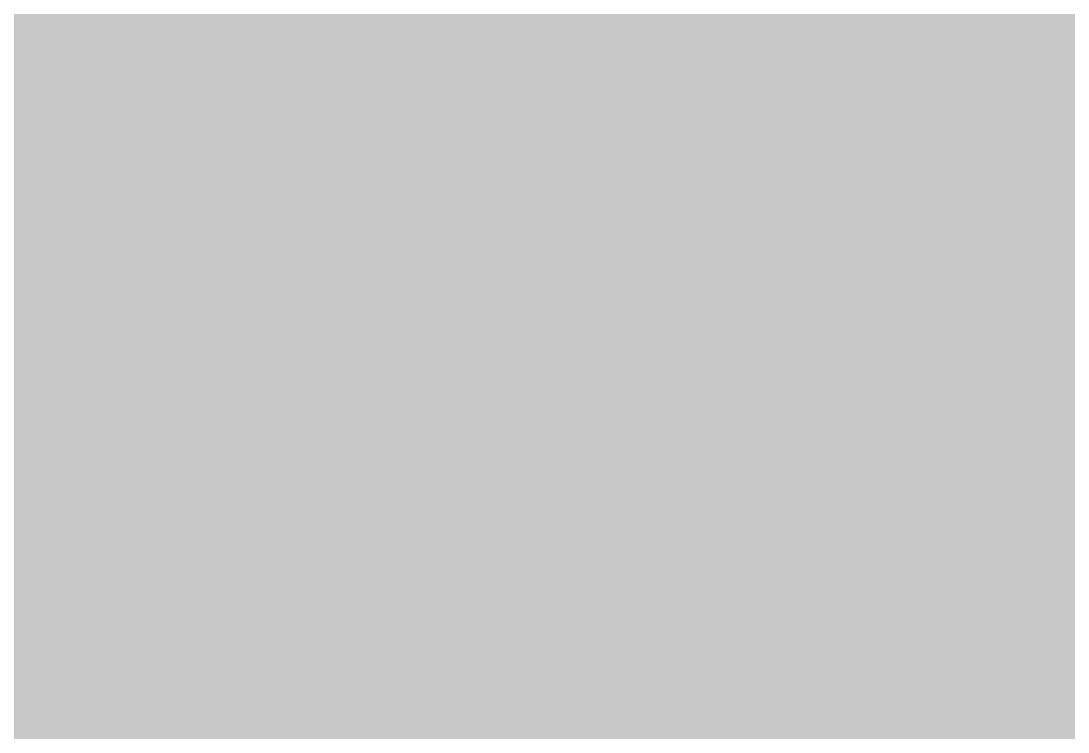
# Model space of a CAD drawing. Header units: inches. Extents: x -7 to 348, y -14 to 159.
# Drawn here: x 21.83819 to 21.88326, y 25.00703 to 25.03765 of the extents above; entities that cross this region are included whole.
import ezdxf

# ---------------------------------------------------------------- set-up
doc = ezdxf.new("R2010")
doc.units = ezdxf.units.IN
for name, color, linetype in [('Dimension', 6, 'Continuous'), ('Fabrication', 76, 'Continuous'), ('Mechanical 4', 56, 'Continuous'), ('Top Overlay', 2, 'Continuous')]:
    doc.layers.add(name, color=color, linetype=linetype)

msp = doc.modelspace()

# ---------------------------------------------------------------- linework, layer by layer
at = {"layer": 'Dimension', "const_width": 0.254}
for points in [[(58.31, 19.466999, 1), (13.309999, 19.466999, 1)], [(54.560335, 19.466926, 1), (17.060334, 19.466926, 1)]]:
    msp.add_lwpolyline(points, format="xyb", close=True, dxfattribs=at)
at = {"layer": 'Fabrication', "const_width": 0.0127}
for points in [[(21.846322, 25.026148, -0.366777), (38.924748, 34.222817)], [(21.846322, 25.026148, -0.366777), (38.924748, 34.222817)], [(21.846322, 25.026148, -0.366777), (38.924748, 34.222817)], [(21.846322, 25.026148, -0.366777), (38.924748, 34.222817)], [(53.193549, 31.332673, -1.1671), (15.675089, 13.587026)], [(53.193549, 31.332673, -1.1671), (15.675089, 13.587026)], [(53.193549, 31.332673, -1.1671), (15.675089, 13.587026)], [(53.193549, 31.332673, -1.1671), (15.675089, 13.587026)], [(54.511146, 31.138294, -1.205705), (14.177447, 15.549977)], [(54.511146, 31.138294, -1.205705), (14.177447, 15.549977)], [(46.067607, 30.494841, -1.250986), (21.846035, 14.073767)], [(46.067607, 30.494841, -1.250986), (21.846035, 14.073767)], [(46.067607, 30.494841, -1.250986), (21.846035, 14.073767)], [(46.067607, 30.494841, -1.250986), (21.846035, 14.073767)], [(21.846322, 25.026148, -0.308529), (21.148096, 24.549974)], [(21.846322, 25.026148, -0.308529), (21.148096, 24.549974)], [(21.846322, 25.026148, -0.308529), (21.148096, 24.549974)], [(21.846322, 25.026148, -0.308529), (21.148096, 24.549974)]]:
    msp.add_lwpolyline(points, format="xyb", dxfattribs=at)
for points in [[(21.846322, 25.026145), (21.846322, 25.026148)], [(21.846322, 25.026145), (21.846322, 25.026148)], [(21.846322, 25.026145), (21.846324, 25.026145)], [(21.846322, 25.026145), (21.846324, 25.026145)], [(21.846324, 25.026142), (21.846324, 25.026145)], [(21.846324, 25.026142), (21.846324, 25.026145)], [(21.846324, 25.026142), (21.846327, 25.026137)], [(21.846324, 25.026142), (21.846327, 25.026137)], [(21.846327, 25.026135), (21.846327, 25.026137)], [(21.846327, 25.026135), (21.846327, 25.026137)], [(21.846327, 25.026135), (21.846329, 25.02613)], [(21.846327, 25.026135), (21.846329, 25.02613)], [(21.846329, 25.02613), (21.846332, 25.026122)], [(21.846329, 25.02613), (21.846332, 25.026122)], [(21.846332, 25.026122), (21.846334, 25.026117)], [(21.846332, 25.026122), (21.846334, 25.026117)], [(21.846334, 25.026117), (21.846337, 25.026109)], [(21.846334, 25.026117), (21.846337, 25.026109)], [(21.846337, 25.026109), (21.846339, 25.026102)], [(21.846337, 25.026109), (21.846339, 25.026102)], [(21.846339, 25.026102), (21.846342, 25.026094)], [(21.846339, 25.026102), (21.846342, 25.026094)], [(21.846342, 25.026094), (21.846344, 25.026084)], [(21.846342, 25.026094), (21.846344, 25.026084)], [(21.846344, 25.026084), (21.846349, 25.026074)], [(21.846344, 25.026084), (21.846349, 25.026074)], [(21.846349, 25.026074), (21.846352, 25.026064)], [(21.846349, 25.026074), (21.846352, 25.026064)], [(21.846352, 25.026064), (21.846357, 25.026051)], [(21.846352, 25.026064), (21.846357, 25.026051)], [(21.846357, 25.026051), (21.846362, 25.026038)], [(21.846357, 25.026051), (21.846362, 25.026038)], [(21.846362, 25.026038), (21.846365, 25.026026)], [(21.846362, 25.026038), (21.846365, 25.026026)], [(21.846365, 25.026026), (21.84637, 25.026013)], [(21.846365, 25.026026), (21.84637, 25.026013)], [(21.84637, 25.026013), (21.846375, 25.025998)], [(21.84637, 25.026013), (21.846375, 25.025998)], [(21.846375, 25.025998), (21.846383, 25.025982)], [(21.846375, 25.025998), (21.846383, 25.025982)], [(21.846383, 25.025982), (21.846388, 25.025967)], [(21.846383, 25.025982), (21.846388, 25.025967)], [(21.846388, 25.025967), (21.846393, 25.025949)], [(21.846388, 25.025967), (21.846393, 25.025949)], [(21.846393, 25.025949), (21.8464, 25.025932)], [(21.846393, 25.025949), (21.8464, 25.025932)], [(21.8464, 25.025932), (21.846405, 25.025914)], [(21.8464, 25.025932), (21.846405, 25.025914)], [(21.846405, 25.025914), (21.846413, 25.025896)], [(21.846405, 25.025914), (21.846413, 25.025896)], [(21.846413, 25.025896), (21.846421, 25.025876)], [(21.846413, 25.025896), (21.846421, 25.025876)], [(21.846421, 25.025876), (21.846428, 25.025855)], [(21.846421, 25.025876), (21.846428, 25.025855)], [(21.846428, 25.025855), (21.846436, 25.025833)], [(21.846428, 25.025855), (21.846436, 25.025833)], [(21.846436, 25.025833), (21.846443, 25.025812)], [(21.846436, 25.025833), (21.846443, 25.025812)], [(21.846443, 25.025812), (21.846451, 25.025789)], [(21.846443, 25.025812), (21.846451, 25.025789)], [(21.846451, 25.025789), (21.846461, 25.025764)], [(21.846451, 25.025789), (21.846461, 25.025764)], [(21.846461, 25.025764), (21.846469, 25.025741)], [(21.846461, 25.025764), (21.846469, 25.025741)], [(21.846469, 25.025741), (21.846479, 25.025716)], [(21.846469, 25.025741), (21.846479, 25.025716)], [(21.846479, 25.025716), (21.846487, 25.02569)], [(21.846479, 25.025716), (21.846487, 25.02569)], [(21.846487, 25.02569), (21.846497, 25.025665)], [(21.846487, 25.02569), (21.846497, 25.025665)], [(21.846497, 25.025665), (21.846507, 25.025637)], [(21.846497, 25.025665), (21.846507, 25.025637)], [(21.846507, 25.025637), (21.846517, 25.025609)], [(21.846507, 25.025637), (21.846517, 25.025609)], [(21.846517, 25.025609), (21.846527, 25.025581)], [(21.846517, 25.025609), (21.846527, 25.025581)], [(21.846527, 25.025581), (21.846537, 25.025551)], [(21.846527, 25.025581), (21.846537, 25.025551)], [(21.846537, 25.025551), (21.846548, 25.02552)], [(21.846537, 25.025551), (21.846548, 25.02552)], [(21.846548, 25.02552), (21.84656, 25.02549)], [(21.846548, 25.02552), (21.84656, 25.02549)], [(21.84656, 25.02549), (21.84657, 25.025459)], [(21.84656, 25.02549), (21.84657, 25.025459)], [(21.84657, 25.025459), (21.846583, 25.025426)], [(21.84657, 25.025459), (21.846583, 25.025426)], [(21.846583, 25.025426), (21.846596, 25.025393)], [(21.846583, 25.025426), (21.846596, 25.025393)], [(21.846596, 25.025393), (21.846606, 25.02536)], [(21.846596, 25.025393), (21.846606, 25.02536)], [(21.846606, 25.02536), (21.846619, 25.025325)], [(21.846606, 25.02536), (21.846619, 25.025325)], [(21.846619, 25.025325), (21.846631, 25.025289)], [(21.846619, 25.025325), (21.846631, 25.025289)], [(21.846631, 25.025289), (21.846644, 25.025253)], [(21.846631, 25.025289), (21.846644, 25.025253)], [(21.846644, 25.025253), (21.846659, 25.025218)], [(21.846644, 25.025253), (21.846659, 25.025218)], [(21.846659, 25.025218), (21.846672, 25.02518)], [(21.846659, 25.025218), (21.846672, 25.02518)], [(21.846672, 25.02518), (21.846685, 25.025142)], [(21.846672, 25.02518), (21.846685, 25.025142)], [(21.846685, 25.025142), (21.8467, 25.025104)], [(21.846685, 25.025142), (21.8467, 25.025104)], [(21.8467, 25.025104), (21.846715, 25.025063)], [(21.8467, 25.025104), (21.846715, 25.025063)], [(21.846715, 25.025063), (21.846728, 25.025022)], [(21.846715, 25.025063), (21.846728, 25.025022)], [(21.846728, 25.025022), (21.846743, 25.024982)], [(21.846728, 25.025022), (21.846743, 25.024982)], [(21.846743, 25.024982), (21.846758, 25.024939)], [(21.846743, 25.024982), (21.846758, 25.024939)], [(21.846758, 25.024939), (21.846774, 25.024898)], [(21.846758, 25.024939), (21.846774, 25.024898)], [(21.846774, 25.024898), (21.846789, 25.024855)], [(21.846774, 25.024898), (21.846789, 25.024855)], [(21.846789, 25.024855), (21.846807, 25.024809)], [(21.846789, 25.024855), (21.846807, 25.024809)], [(21.846807, 25.024809), (21.846822, 25.024766)], [(21.846807, 25.024809), (21.846822, 25.024766)], [(21.846822, 25.024766), (21.846837, 25.02472)], [(21.846822, 25.024766), (21.846837, 25.02472)], [(21.846837, 25.02472), (21.846855, 25.024674)], [(21.846837, 25.02472), (21.846855, 25.024674)], [(21.846855, 25.024674), (21.846873, 25.024626)], [(21.846855, 25.024674), (21.846873, 25.024626)], [(21.846873, 25.024626), (21.846891, 25.024578)], [(21.846873, 25.024626), (21.846891, 25.024578)], [(21.846891, 25.024578), (21.846906, 25.02453)], [(21.846891, 25.024578), (21.846906, 25.02453)], [(21.846906, 25.02453), (21.846924, 25.024481)], [(21.846906, 25.02453), (21.846924, 25.024481)], [(21.846924, 25.024481), (21.846944, 25.024431)], [(21.846924, 25.024481), (21.846944, 25.024431)], [(21.846944, 25.024431), (21.846962, 25.02438)], [(21.846944, 25.024431), (21.846962, 25.02438)], [(21.846962, 25.02438), (21.846979, 25.024329)], [(21.846962, 25.02438), (21.846979, 25.024329)], [(21.846979, 25.024329), (21.846997, 25.024278)], [(21.846979, 25.024329), (21.846997, 25.024278)], [(21.846997, 25.024278), (21.847018, 25.024225)], [(21.846997, 25.024278), (21.847018, 25.024225)], [(21.847018, 25.024225), (21.847038, 25.024171)], [(21.847018, 25.024225), (21.847038, 25.024171)], [(21.847038, 25.024171), (21.847056, 25.024116)], [(21.847038, 25.024171), (21.847056, 25.024116)], [(21.847056, 25.024116), (21.847076, 25.024062)], [(21.847056, 25.024116), (21.847076, 25.024062)], [(21.847076, 25.024062), (21.847096, 25.024006)], [(21.847076, 25.024062), (21.847096, 25.024006)], [(21.847096, 25.024006), (21.847117, 25.02395)], [(21.847096, 25.024006), (21.847117, 25.02395)], [(21.847117, 25.02395), (21.847137, 25.023892)], [(21.847117, 25.02395), (21.847137, 25.023892)], [(21.847137, 25.023892), (21.847157, 25.023834)], [(21.847137, 25.023892), (21.847157, 25.023834)], [(21.847157, 25.023834), (21.84718, 25.023775)], [(21.847157, 25.023834), (21.84718, 25.023775)], [(21.84718, 25.023775), (21.8472, 25.023717)], [(21.84718, 25.023775), (21.8472, 25.023717)], [(21.8472, 25.023717), (21.847223, 25.023656)], [(21.8472, 25.023717), (21.847223, 25.023656)], [(21.847223, 25.023656), (21.847244, 25.023595)], [(21.847223, 25.023656), (21.847244, 25.023595)], [(21.847244, 25.023595), (21.847266, 25.023534)], [(21.847244, 25.023595), (21.847266, 25.023534)], [(21.847266, 25.023534), (21.847289, 25.023473)], [(21.847266, 25.023534), (21.847289, 25.023473)], [(21.847289, 25.023473), (21.847312, 25.023409)], [(21.847289, 25.023473), (21.847312, 25.023409)], [(21.847312, 25.023409), (21.847335, 25.023346)], [(21.847312, 25.023409), (21.847335, 25.023346)], [(21.847335, 25.023346), (21.847358, 25.023282)], [(21.847335, 25.023346), (21.847358, 25.023282)], [(21.847358, 25.023282), (21.847381, 25.023216)], [(21.847358, 25.023282), (21.847381, 25.023216)], [(21.847381, 25.023216), (21.847406, 25.02315)], [(21.847381, 25.023216), (21.847406, 25.02315)], [(21.847406, 25.02315), (21.847429, 25.023084)], [(21.847406, 25.02315), (21.847429, 25.023084)], [(21.847429, 25.023084), (21.847454, 25.023018)], [(21.847429, 25.023084), (21.847454, 25.023018)], [(21.847454, 25.023018), (21.84748, 25.02295)], [(21.847454, 25.023018), (21.84748, 25.02295)], [(21.84748, 25.02295), (21.847528, 25.02281)], [(21.84748, 25.02295), (21.847528, 25.02281)], [(21.847528, 25.02281), (21.847579, 25.02267)], [(21.847528, 25.02281), (21.847579, 25.02267)], [(21.847579, 25.02267), (21.847632, 25.022526)], [(21.847579, 25.02267), (21.847632, 25.022526)], [(21.847632, 25.022526), (21.847686, 25.022381)], [(21.847632, 25.022526), (21.847686, 25.022381)], [(21.847686, 25.022381), (21.847739, 25.022231)], [(21.847686, 25.022381), (21.847739, 25.022231)], [(21.847739, 25.022231), (21.847795, 25.022078)], [(21.847739, 25.022231), (21.847795, 25.022078)], [(21.847795, 25.022078), (21.847851, 25.021924)], [(21.847795, 25.022078), (21.847851, 25.021924)], [(21.847851, 25.021924), (21.847907, 25.021764)], [(21.847851, 25.021924), (21.847907, 25.021764)], [(21.847907, 25.021764), (21.847965, 25.021604)], [(21.847907, 25.021764), (21.847965, 25.021604)], [(21.847965, 25.021604), (21.848023, 25.021441)], [(21.847965, 25.021604), (21.848023, 25.021441)], [(21.848023, 25.021441), (21.848084, 25.021273)], [(21.848023, 25.021441), (21.848084, 25.021273)], [(21.848084, 25.021273), (21.848145, 25.021103)], [(21.848084, 25.021273), (21.848145, 25.021103)], [(21.848145, 25.021103), (21.848209, 25.02093)], [(21.848145, 25.021103), (21.848209, 25.02093)], [(21.848209, 25.02093), (21.848272, 25.020755)], [(21.848209, 25.02093), (21.848272, 25.020755)], [(21.848272, 25.020755), (21.848336, 25.020577)], [(21.848272, 25.020755), (21.848336, 25.020577)], [(21.848336, 25.020577), (21.848402, 25.020397)], [(21.848336, 25.020577), (21.848402, 25.020397)], [(21.848402, 25.020397), (21.848468, 25.020214)], [(21.848402, 25.020397), (21.848468, 25.020214)], [(21.848468, 25.020214), (21.848536, 25.020026)], [(21.848468, 25.020214), (21.848536, 25.020026)], [(21.848536, 25.020026), (21.848605, 25.019838)], [(21.848536, 25.020026), (21.848605, 25.019838)], [(21.848605, 25.019838), (21.848674, 25.019645)], [(21.848605, 25.019838), (21.848674, 25.019645)], [(21.848674, 25.019645), (21.848745, 25.01945)], [(21.848674, 25.019645), (21.848745, 25.01945)], [(21.848745, 25.01945), (21.848816, 25.019254)], [(21.848745, 25.01945), (21.848816, 25.019254)], [(21.848816, 25.019254), (21.848889, 25.019053)], [(21.848816, 25.019254), (21.848889, 25.019053)], [(21.848889, 25.019053), (21.848963, 25.018848)], [(21.848889, 25.019053), (21.848963, 25.018848)], [(21.848963, 25.018848), (21.849037, 25.018642)], [(21.848963, 25.018848), (21.849037, 25.018642)], [(21.849037, 25.018642), (21.849113, 25.018434)], [(21.849037, 25.018642), (21.849113, 25.018434)], [(21.849113, 25.018434), (21.849189, 25.018223)], [(21.849113, 25.018434), (21.849189, 25.018223)], [(21.849189, 25.018223), (21.849268, 25.018007)], [(21.849189, 25.018223), (21.849268, 25.018007)], [(21.849268, 25.018007), (21.849347, 25.017788)], [(21.849268, 25.018007), (21.849347, 25.017788)], [(21.849347, 25.017788), (21.849425, 25.01757)], [(21.849347, 25.017788), (21.849425, 25.01757)], [(21.849425, 25.01757), (21.849507, 25.017346)], [(21.849425, 25.01757), (21.849507, 25.017346)], [(21.849507, 25.017346), (21.849588, 25.01712)], [(21.849507, 25.017346), (21.849588, 25.01712)], [(21.849588, 25.01712), (21.849672, 25.016892)], [(21.849588, 25.01712), (21.849672, 25.016892)], [(21.849672, 25.016892), (21.849753, 25.016661)], [(21.849672, 25.016892), (21.849753, 25.016661)], [(21.849753, 25.016661), (21.849839, 25.016427)], [(21.849753, 25.016661), (21.849839, 25.016427)], [(21.849839, 25.016427), (21.849926, 25.016188)], [(21.849839, 25.016427), (21.849926, 25.016188)], [(21.849926, 25.016188), (21.850012, 25.015949)], [(21.849926, 25.016188), (21.850012, 25.015949)], [(21.850012, 25.015949), (21.850099, 25.015706)], [(21.850012, 25.015949), (21.850099, 25.015706)], [(21.850099, 25.015706), (21.850187, 25.015462)], [(21.850099, 25.015706), (21.850187, 25.015462)], [(21.850187, 25.015462), (21.850279, 25.015213)], [(21.850187, 25.015462), (21.850279, 25.015213)], [(21.850279, 25.015213), (21.850368, 25.014961)], [(21.850279, 25.015213), (21.850368, 25.014961)], [(21.850368, 25.014961), (21.850507, 25.01458)], [(21.850368, 25.014961), (21.850507, 25.01458)], [(21.850507, 25.01458), (21.850647, 25.014192)], [(21.850507, 25.01458), (21.850647, 25.014192)], [(21.850647, 25.014192), (21.850789, 25.013798)], [(21.850647, 25.014192), (21.850789, 25.013798)], [(21.850789, 25.013798), (21.850934, 25.013399)], [(21.850789, 25.013798), (21.850934, 25.013399)], [(21.850934, 25.013399), (21.851082, 25.012993)], [(21.850934, 25.013399), (21.851082, 25.012993)], [(21.851082, 25.012993), (21.851231, 25.012581)], [(21.851082, 25.012993), (21.851231, 25.012581)], [(21.851231, 25.012581), (21.851384, 25.012162)], [(21.851231, 25.012581), (21.851384, 25.012162)], [(21.851384, 25.012162), (21.851536, 25.011736)], [(21.851384, 25.012162), (21.851536, 25.011736)], [(21.851536, 25.011736), (21.851694, 25.011306)], [(21.851536, 25.011736), (21.851694, 25.011306)], [(21.851694, 25.011306), (21.851851, 25.010869)], [(21.851694, 25.011306), (21.851851, 25.010869)], [(21.851851, 25.010869), (21.852011, 25.010425)], [(21.851851, 25.010869), (21.852011, 25.010425)], [(21.852011, 25.010425), (21.852174, 25.009975)], [(21.852011, 25.010425), (21.852174, 25.009975)], [(21.852174, 25.009975), (21.852339, 25.009521)], [(21.852174, 25.009975), (21.852339, 25.009521)], [(21.852339, 25.009521), (21.852506, 25.009058)], [(21.852339, 25.009521), (21.852506, 25.009058)], [(21.852506, 25.009058), (21.852677, 25.008591)], [(21.852506, 25.009058), (21.852677, 25.008591)], [(21.852677, 25.008591), (21.852847, 25.008119)], [(21.852677, 25.008591), (21.852847, 25.008119)], [(21.852847, 25.008119), (21.853022, 25.007639)], [(21.852847, 25.008119), (21.853022, 25.007639)], [(21.853022, 25.007639), (21.853197, 25.007151)], [(21.853022, 25.007639), (21.853197, 25.007151)], [(21.853197, 25.007151), (21.853375, 25.006661)], [(21.853197, 25.007151), (21.853375, 25.006661)], [(21.853375, 25.006661), (21.853555, 25.00616)], [(21.853375, 25.006661), (21.853555, 25.00616)], [(21.853555, 25.00616), (21.853738, 25.005657)], [(21.853555, 25.00616), (21.853738, 25.005657)], [(21.853738, 25.005657), (21.853924, 25.005147)], [(21.853738, 25.005657), (21.853924, 25.005147)], [(21.853924, 25.005147), (21.854112, 25.004631)], [(21.853924, 25.005147), (21.854112, 25.004631)], [(21.854112, 25.004631), (21.8543, 25.004108)], [(21.854112, 25.004631), (21.8543, 25.004108)], [(21.8543, 25.004108), (21.85449, 25.00358)], [(21.8543, 25.004108), (21.85449, 25.00358)], [(21.85449, 25.00358), (21.854749, 25.002866)], [(21.85449, 25.00358), (21.854749, 25.002866)], [(21.854749, 25.002866), (21.855013, 25.002142)], [(21.854749, 25.002866), (21.855013, 25.002142)], [(21.855013, 25.002142), (21.855278, 25.001408)], [(21.855013, 25.002142), (21.855278, 25.001408)], [(21.855278, 25.001408), (21.855549, 25.000664)], [(21.855278, 25.001408), (21.855549, 25.000664)]]:
    msp.add_lwpolyline(points, dxfattribs=at)
at = {"layer": 'Fabrication', "const_width": 0.00635}
for points in [[(21.843147, 25.026148, 1), (21.849497, 25.026148, 1)], [(21.843147, 25.026148, 1), (21.849497, 25.026148, 1)], [(21.843147, 25.026148, 1), (21.849497, 25.026148, 1)], [(21.843147, 25.026148, 1), (21.849497, 25.026148, 1)], [(21.843147, 25.026148, 1), (21.849497, 25.026148, 1)], [(21.843147, 25.026148, 1), (21.849497, 25.026148, 1)], [(21.843147, 25.026148, 1), (21.849497, 25.026148, 1)], [(21.843147, 25.026148, 1), (21.849497, 25.026148, 1)], [(21.843147, 25.026148, 1), (21.849497, 25.026148, 1)], [(21.843147, 25.026148, 1), (21.849497, 25.026148, 1)], [(21.843147, 25.026145, 1), (21.849497, 25.026145, 1)], [(21.843147, 25.026145, 1), (21.849497, 25.026145, 1)], [(21.843147, 25.026145, 1), (21.849497, 25.026145, 1)], [(21.843147, 25.026145, 1), (21.849497, 25.026145, 1)], [(21.843149, 25.026145, 1), (21.849499, 25.026145, 1)], [(21.843149, 25.026145, 1), (21.849499, 25.026145, 1)], [(21.843149, 25.026145, 1), (21.849499, 25.026145, 1)], [(21.843149, 25.026145, 1), (21.849499, 25.026145, 1)], [(21.843149, 25.026142, 1), (21.849499, 25.026142, 1)], [(21.843149, 25.026142, 1), (21.849499, 25.026142, 1)], [(21.843149, 25.026142, 1), (21.849499, 25.026142, 1)], [(21.843149, 25.026142, 1), (21.849499, 25.026142, 1)], [(21.843152, 25.026137, 1), (21.849502, 25.026137, 1)], [(21.843152, 25.026137, 1), (21.849502, 25.026137, 1)], [(21.843152, 25.026137, 1), (21.849502, 25.026137, 1)], [(21.843152, 25.026137, 1), (21.849502, 25.026137, 1)], [(21.843152, 25.026135, 1), (21.849502, 25.026135, 1)], [(21.843152, 25.026135, 1), (21.849502, 25.026135, 1)], [(21.843152, 25.026135, 1), (21.849502, 25.026135, 1)], [(21.843152, 25.026135, 1), (21.849502, 25.026135, 1)], [(21.843154, 25.02613, 1), (21.849504, 25.02613, 1)], [(21.843154, 25.02613, 1), (21.849504, 25.02613, 1)], [(21.843154, 25.02613, 1), (21.849504, 25.02613, 1)], [(21.843154, 25.02613, 1), (21.849504, 25.02613, 1)], [(21.843157, 25.026122, 1), (21.849507, 25.026122, 1)], [(21.843157, 25.026122, 1), (21.849507, 25.026122, 1)], [(21.843157, 25.026122, 1), (21.849507, 25.026122, 1)], [(21.843157, 25.026122, 1), (21.849507, 25.026122, 1)], [(21.843159, 25.026117, 1), (21.849509, 25.026117, 1)], [(21.843159, 25.026117, 1), (21.849509, 25.026117, 1)], [(21.843159, 25.026117, 1), (21.849509, 25.026117, 1)], [(21.843159, 25.026117, 1), (21.849509, 25.026117, 1)], [(21.843162, 25.026109, 1), (21.849512, 25.026109, 1)], [(21.843162, 25.026109, 1), (21.849512, 25.026109, 1)], [(21.843162, 25.026109, 1), (21.849512, 25.026109, 1)], [(21.843162, 25.026109, 1), (21.849512, 25.026109, 1)], [(21.843164, 25.026102, 1), (21.849514, 25.026102, 1)], [(21.843164, 25.026102, 1), (21.849514, 25.026102, 1)], [(21.843164, 25.026102, 1), (21.849514, 25.026102, 1)], [(21.843164, 25.026102, 1), (21.849514, 25.026102, 1)], [(21.843167, 25.026094, 1), (21.849517, 25.026094, 1)], [(21.843167, 25.026094, 1), (21.849517, 25.026094, 1)], [(21.843167, 25.026094, 1), (21.849517, 25.026094, 1)], [(21.843167, 25.026094, 1), (21.849517, 25.026094, 1)], [(21.843169, 25.026084, 1), (21.849519, 25.026084, 1)], [(21.843169, 25.026084, 1), (21.849519, 25.026084, 1)], [(21.843169, 25.026084, 1), (21.849519, 25.026084, 1)], [(21.843169, 25.026084, 1), (21.849519, 25.026084, 1)], [(21.843174, 25.026074, 1), (21.849525, 25.026074, 1)], [(21.843174, 25.026074, 1), (21.849525, 25.026074, 1)], [(21.843174, 25.026074, 1), (21.849525, 25.026074, 1)], [(21.843174, 25.026074, 1), (21.849525, 25.026074, 1)], [(21.843177, 25.026064, 1), (21.849527, 25.026064, 1)], [(21.843177, 25.026064, 1), (21.849527, 25.026064, 1)], [(21.843177, 25.026064, 1), (21.849527, 25.026064, 1)], [(21.843177, 25.026064, 1), (21.849527, 25.026064, 1)], [(21.843182, 25.026051, 1), (21.849532, 25.026051, 1)], [(21.843182, 25.026051, 1), (21.849532, 25.026051, 1)], [(21.843182, 25.026051, 1), (21.849532, 25.026051, 1)], [(21.843182, 25.026051, 1), (21.849532, 25.026051, 1)], [(21.843187, 25.026038, 1), (21.849537, 25.026038, 1)], [(21.843187, 25.026038, 1), (21.849537, 25.026038, 1)], [(21.843187, 25.026038, 1), (21.849537, 25.026038, 1)], [(21.843187, 25.026038, 1), (21.849537, 25.026038, 1)], [(21.84319, 25.026026, 1), (21.84954, 25.026026, 1)], [(21.84319, 25.026026, 1), (21.84954, 25.026026, 1)], [(21.84319, 25.026026, 1), (21.84954, 25.026026, 1)], [(21.84319, 25.026026, 1), (21.84954, 25.026026, 1)], [(21.843195, 25.026013, 1), (21.849545, 25.026013, 1)], [(21.843195, 25.026013, 1), (21.849545, 25.026013, 1)], [(21.843195, 25.026013, 1), (21.849545, 25.026013, 1)], [(21.843195, 25.026013, 1), (21.849545, 25.026013, 1)], [(21.8432, 25.025998, 1), (21.84955, 25.025998, 1)], [(21.8432, 25.025998, 1), (21.84955, 25.025998, 1)], [(21.8432, 25.025998, 1), (21.84955, 25.025998, 1)], [(21.8432, 25.025998, 1), (21.84955, 25.025998, 1)], [(21.843208, 25.025982, 1), (21.849558, 25.025982, 1)], [(21.843208, 25.025982, 1), (21.849558, 25.025982, 1)], [(21.843208, 25.025982, 1), (21.849558, 25.025982, 1)], [(21.843208, 25.025982, 1), (21.849558, 25.025982, 1)], [(21.843213, 25.025967, 1), (21.849563, 25.025967, 1)], [(21.843213, 25.025967, 1), (21.849563, 25.025967, 1)], [(21.843213, 25.025967, 1), (21.849563, 25.025967, 1)], [(21.843213, 25.025967, 1), (21.849563, 25.025967, 1)], [(21.843218, 25.025949, 1), (21.849568, 25.025949, 1)], [(21.843218, 25.025949, 1), (21.849568, 25.025949, 1)], [(21.843218, 25.025949, 1), (21.849568, 25.025949, 1)], [(21.843218, 25.025949, 1), (21.849568, 25.025949, 1)], [(21.843225, 25.025932, 1), (21.849575, 25.025932, 1)], [(21.843225, 25.025932, 1), (21.849575, 25.025932, 1)], [(21.843225, 25.025932, 1), (21.849575, 25.025932, 1)], [(21.843225, 25.025932, 1), (21.849575, 25.025932, 1)], [(21.84323, 25.025914, 1), (21.84958, 25.025914, 1)], [(21.84323, 25.025914, 1), (21.84958, 25.025914, 1)], [(21.84323, 25.025914, 1), (21.84958, 25.025914, 1)], [(21.84323, 25.025914, 1), (21.84958, 25.025914, 1)], [(21.843238, 25.025896, 1), (21.849588, 25.025896, 1)], [(21.843238, 25.025896, 1), (21.849588, 25.025896, 1)], [(21.843238, 25.025896, 1), (21.849588, 25.025896, 1)], [(21.843238, 25.025896, 1), (21.849588, 25.025896, 1)], [(21.843246, 25.025876, 1), (21.849596, 25.025876, 1)], [(21.843246, 25.025876, 1), (21.849596, 25.025876, 1)], [(21.843246, 25.025876, 1), (21.849596, 25.025876, 1)], [(21.843246, 25.025876, 1), (21.849596, 25.025876, 1)], [(21.843253, 25.025855, 1), (21.849603, 25.025855, 1)], [(21.843253, 25.025855, 1), (21.849603, 25.025855, 1)], [(21.843253, 25.025855, 1), (21.849603, 25.025855, 1)], [(21.843253, 25.025855, 1), (21.849603, 25.025855, 1)], [(21.843261, 25.025833, 1), (21.849611, 25.025833, 1)], [(21.843261, 25.025833, 1), (21.849611, 25.025833, 1)], [(21.843261, 25.025833, 1), (21.849611, 25.025833, 1)], [(21.843261, 25.025833, 1), (21.849611, 25.025833, 1)], [(21.843268, 25.025812, 1), (21.849618, 25.025812, 1)], [(21.843268, 25.025812, 1), (21.849618, 25.025812, 1)], [(21.843268, 25.025812, 1), (21.849618, 25.025812, 1)], [(21.843268, 25.025812, 1), (21.849618, 25.025812, 1)], [(21.843276, 25.025789, 1), (21.849626, 25.025789, 1)], [(21.843276, 25.025789, 1), (21.849626, 25.025789, 1)], [(21.843276, 25.025789, 1), (21.849626, 25.025789, 1)], [(21.843276, 25.025789, 1), (21.849626, 25.025789, 1)], [(21.843286, 25.025764, 1), (21.849636, 25.025764, 1)], [(21.843286, 25.025764, 1), (21.849636, 25.025764, 1)], [(21.843286, 25.025764, 1), (21.849636, 25.025764, 1)], [(21.843286, 25.025764, 1), (21.849636, 25.025764, 1)], [(21.843294, 25.025741, 1), (21.849644, 25.025741, 1)], [(21.843294, 25.025741, 1), (21.849644, 25.025741, 1)], [(21.843294, 25.025741, 1), (21.849644, 25.025741, 1)], [(21.843294, 25.025741, 1), (21.849644, 25.025741, 1)], [(21.843304, 25.025716, 1), (21.849654, 25.025716, 1)], [(21.843304, 25.025716, 1), (21.849654, 25.025716, 1)], [(21.843304, 25.025716, 1), (21.849654, 25.025716, 1)], [(21.843304, 25.025716, 1), (21.849654, 25.025716, 1)], [(21.843312, 25.02569, 1), (21.849662, 25.02569, 1)], [(21.843312, 25.02569, 1), (21.849662, 25.02569, 1)], [(21.843312, 25.02569, 1), (21.849662, 25.02569, 1)], [(21.843312, 25.02569, 1), (21.849662, 25.02569, 1)], [(21.843322, 25.025665, 1), (21.849672, 25.025665, 1)], [(21.843322, 25.025665, 1), (21.849672, 25.025665, 1)], [(21.843322, 25.025665, 1), (21.849672, 25.025665, 1)], [(21.843322, 25.025665, 1), (21.849672, 25.025665, 1)], [(21.843332, 25.025637, 1), (21.849682, 25.025637, 1)], [(21.843332, 25.025637, 1), (21.849682, 25.025637, 1)], [(21.843332, 25.025637, 1), (21.849682, 25.025637, 1)], [(21.843332, 25.025637, 1), (21.849682, 25.025637, 1)], [(21.843342, 25.025609, 1), (21.849692, 25.025609, 1)], [(21.843342, 25.025609, 1), (21.849692, 25.025609, 1)], [(21.843342, 25.025609, 1), (21.849692, 25.025609, 1)], [(21.843342, 25.025609, 1), (21.849692, 25.025609, 1)], [(21.843352, 25.025581, 1), (21.849702, 25.025581, 1)], [(21.843352, 25.025581, 1), (21.849702, 25.025581, 1)], [(21.843352, 25.025581, 1), (21.849702, 25.025581, 1)], [(21.843352, 25.025581, 1), (21.849702, 25.025581, 1)], [(21.843362, 25.025551, 1), (21.849712, 25.025551, 1)], [(21.843362, 25.025551, 1), (21.849712, 25.025551, 1)], [(21.843362, 25.025551, 1), (21.849712, 25.025551, 1)], [(21.843362, 25.025551, 1), (21.849712, 25.025551, 1)], [(21.843373, 25.02552, 1), (21.849723, 25.02552, 1)], [(21.843373, 25.02552, 1), (21.849723, 25.02552, 1)], [(21.843373, 25.02552, 1), (21.849723, 25.02552, 1)], [(21.843373, 25.02552, 1), (21.849723, 25.02552, 1)], [(21.843385, 25.02549, 1), (21.849735, 25.02549, 1)], [(21.843385, 25.02549, 1), (21.849735, 25.02549, 1)], [(21.843385, 25.02549, 1), (21.849735, 25.02549, 1)], [(21.843385, 25.02549, 1), (21.849735, 25.02549, 1)], [(21.843395, 25.025459, 1), (21.849745, 25.025459, 1)], [(21.843395, 25.025459, 1), (21.849745, 25.025459, 1)], [(21.843395, 25.025459, 1), (21.849745, 25.025459, 1)], [(21.843395, 25.025459, 1), (21.849745, 25.025459, 1)], [(21.843408, 25.025426, 1), (21.849758, 25.025426, 1)], [(21.843408, 25.025426, 1), (21.849758, 25.025426, 1)], [(21.843408, 25.025426, 1), (21.849758, 25.025426, 1)], [(21.843408, 25.025426, 1), (21.849758, 25.025426, 1)], [(21.843421, 25.025393, 1), (21.849771, 25.025393, 1)], [(21.843421, 25.025393, 1), (21.849771, 25.025393, 1)], [(21.843421, 25.025393, 1), (21.849771, 25.025393, 1)], [(21.843421, 25.025393, 1), (21.849771, 25.025393, 1)], [(21.843431, 25.02536, 1), (21.849781, 25.02536, 1)], [(21.843431, 25.02536, 1), (21.849781, 25.02536, 1)], [(21.843431, 25.02536, 1), (21.849781, 25.02536, 1)], [(21.843431, 25.02536, 1), (21.849781, 25.02536, 1)], [(21.843444, 25.025325, 1), (21.849794, 25.025325, 1)], [(21.843444, 25.025325, 1), (21.849794, 25.025325, 1)], [(21.843444, 25.025325, 1), (21.849794, 25.025325, 1)], [(21.843444, 25.025325, 1), (21.849794, 25.025325, 1)], [(21.843456, 25.025289, 1), (21.849806, 25.025289, 1)], [(21.843456, 25.025289, 1), (21.849806, 25.025289, 1)], [(21.843456, 25.025289, 1), (21.849806, 25.025289, 1)], [(21.843456, 25.025289, 1), (21.849806, 25.025289, 1)], [(21.843469, 25.025253, 1), (21.849819, 25.025253, 1)], [(21.843469, 25.025253, 1), (21.849819, 25.025253, 1)], [(21.843469, 25.025253, 1), (21.849819, 25.025253, 1)], [(21.843469, 25.025253, 1), (21.849819, 25.025253, 1)], [(21.843484, 25.025218, 1), (21.849834, 25.025218, 1)], [(21.843484, 25.025218, 1), (21.849834, 25.025218, 1)], [(21.843484, 25.025218, 1), (21.849834, 25.025218, 1)], [(21.843484, 25.025218, 1), (21.849834, 25.025218, 1)], [(21.843497, 25.02518, 1), (21.849847, 25.02518, 1)], [(21.843497, 25.02518, 1), (21.849847, 25.02518, 1)], [(21.843497, 25.02518, 1), (21.849847, 25.02518, 1)], [(21.843497, 25.02518, 1), (21.849847, 25.02518, 1)], [(21.84351, 25.025142, 1), (21.84986, 25.025142, 1)], [(21.84351, 25.025142, 1), (21.84986, 25.025142, 1)], [(21.84351, 25.025142, 1), (21.84986, 25.025142, 1)], [(21.84351, 25.025142, 1), (21.84986, 25.025142, 1)], [(21.843525, 25.025104, 1), (21.849875, 25.025104, 1)], [(21.843525, 25.025104, 1), (21.849875, 25.025104, 1)], [(21.843525, 25.025104, 1), (21.849875, 25.025104, 1)], [(21.843525, 25.025104, 1), (21.849875, 25.025104, 1)], [(21.84354, 25.025063, 1), (21.84989, 25.025063, 1)], [(21.84354, 25.025063, 1), (21.84989, 25.025063, 1)], [(21.84354, 25.025063, 1), (21.84989, 25.025063, 1)], [(21.84354, 25.025063, 1), (21.84989, 25.025063, 1)], [(21.843553, 25.025022, 1), (21.849903, 25.025022, 1)], [(21.843553, 25.025022, 1), (21.849903, 25.025022, 1)], [(21.843553, 25.025022, 1), (21.849903, 25.025022, 1)], [(21.843553, 25.025022, 1), (21.849903, 25.025022, 1)], [(21.843568, 25.024982, 1), (21.849918, 25.024982, 1)], [(21.843568, 25.024982, 1), (21.849918, 25.024982, 1)], [(21.843568, 25.024982, 1), (21.849918, 25.024982, 1)], [(21.843568, 25.024982, 1), (21.849918, 25.024982, 1)], [(21.843583, 25.024939, 1), (21.849933, 25.024939, 1)], [(21.843583, 25.024939, 1), (21.849933, 25.024939, 1)], [(21.843583, 25.024939, 1), (21.849933, 25.024939, 1)], [(21.843583, 25.024939, 1), (21.849933, 25.024939, 1)], [(21.843599, 25.024898, 1), (21.849949, 25.024898, 1)], [(21.843599, 25.024898, 1), (21.849949, 25.024898, 1)], [(21.843599, 25.024898, 1), (21.849949, 25.024898, 1)], [(21.843599, 25.024898, 1), (21.849949, 25.024898, 1)], [(21.843614, 25.024855, 1), (21.849964, 25.024855, 1)], [(21.843614, 25.024855, 1), (21.849964, 25.024855, 1)], [(21.843614, 25.024855, 1), (21.849964, 25.024855, 1)], [(21.843614, 25.024855, 1), (21.849964, 25.024855, 1)], [(21.843632, 25.024809, 1), (21.849982, 25.024809, 1)], [(21.843632, 25.024809, 1), (21.849982, 25.024809, 1)], [(21.843632, 25.024809, 1), (21.849982, 25.024809, 1)], [(21.843632, 25.024809, 1), (21.849982, 25.024809, 1)], [(21.843647, 25.024766, 1), (21.849997, 25.024766, 1)], [(21.843647, 25.024766, 1), (21.849997, 25.024766, 1)], [(21.843647, 25.024766, 1), (21.849997, 25.024766, 1)], [(21.843647, 25.024766, 1), (21.849997, 25.024766, 1)], [(21.843662, 25.02472, 1), (21.850012, 25.02472, 1)], [(21.843662, 25.02472, 1), (21.850012, 25.02472, 1)], [(21.843662, 25.02472, 1), (21.850012, 25.02472, 1)], [(21.843662, 25.02472, 1), (21.850012, 25.02472, 1)], [(21.84368, 25.024674, 1), (21.85003, 25.024674, 1)], [(21.84368, 25.024674, 1), (21.85003, 25.024674, 1)], [(21.84368, 25.024674, 1), (21.85003, 25.024674, 1)], [(21.84368, 25.024674, 1), (21.85003, 25.024674, 1)], [(21.843698, 25.024626, 1), (21.850048, 25.024626, 1)], [(21.843698, 25.024626, 1), (21.850048, 25.024626, 1)], [(21.843698, 25.024626, 1), (21.850048, 25.024626, 1)], [(21.843698, 25.024626, 1), (21.850048, 25.024626, 1)], [(21.843716, 25.024578, 1), (21.850066, 25.024578, 1)], [(21.843716, 25.024578, 1), (21.850066, 25.024578, 1)], [(21.843716, 25.024578, 1), (21.850066, 25.024578, 1)], [(21.843716, 25.024578, 1), (21.850066, 25.024578, 1)], [(21.843731, 25.02453, 1), (21.850081, 25.02453, 1)], [(21.843731, 25.02453, 1), (21.850081, 25.02453, 1)], [(21.843731, 25.02453, 1), (21.850081, 25.02453, 1)], [(21.843731, 25.02453, 1), (21.850081, 25.02453, 1)], [(21.843749, 25.024481, 1), (21.850099, 25.024481, 1)], [(21.843749, 25.024481, 1), (21.850099, 25.024481, 1)], [(21.843749, 25.024481, 1), (21.850099, 25.024481, 1)], [(21.843749, 25.024481, 1), (21.850099, 25.024481, 1)], [(21.843769, 25.024431, 1), (21.850119, 25.024431, 1)], [(21.843769, 25.024431, 1), (21.850119, 25.024431, 1)], [(21.843769, 25.024431, 1), (21.850119, 25.024431, 1)], [(21.843769, 25.024431, 1), (21.850119, 25.024431, 1)], [(21.843787, 25.02438, 1), (21.850137, 25.02438, 1)], [(21.843787, 25.02438, 1), (21.850137, 25.02438, 1)], [(21.843787, 25.02438, 1), (21.850137, 25.02438, 1)], [(21.843787, 25.02438, 1), (21.850137, 25.02438, 1)], [(21.843804, 25.024329, 1), (21.850154, 25.024329, 1)], [(21.843804, 25.024329, 1), (21.850154, 25.024329, 1)], [(21.843804, 25.024329, 1), (21.850154, 25.024329, 1)], [(21.843804, 25.024329, 1), (21.850154, 25.024329, 1)], [(21.843822, 25.024278, 1), (21.850172, 25.024278, 1)], [(21.843822, 25.024278, 1), (21.850172, 25.024278, 1)], [(21.843822, 25.024278, 1), (21.850172, 25.024278, 1)], [(21.843822, 25.024278, 1), (21.850172, 25.024278, 1)], [(21.843843, 25.024225, 1), (21.850193, 25.024225, 1)], [(21.843843, 25.024225, 1), (21.850193, 25.024225, 1)], [(21.843843, 25.024225, 1), (21.850193, 25.024225, 1)], [(21.843843, 25.024225, 1), (21.850193, 25.024225, 1)], [(21.843863, 25.024171, 1), (21.850213, 25.024171, 1)], [(21.843863, 25.024171, 1), (21.850213, 25.024171, 1)], [(21.843863, 25.024171, 1), (21.850213, 25.024171, 1)], [(21.843863, 25.024171, 1), (21.850213, 25.024171, 1)], [(21.843881, 25.024116, 1), (21.850231, 25.024116, 1)], [(21.843881, 25.024116, 1), (21.850231, 25.024116, 1)], [(21.843881, 25.024116, 1), (21.850231, 25.024116, 1)], [(21.843881, 25.024116, 1), (21.850231, 25.024116, 1)], [(21.843901, 25.024062, 1), (21.850251, 25.024062, 1)], [(21.843901, 25.024062, 1), (21.850251, 25.024062, 1)], [(21.843901, 25.024062, 1), (21.850251, 25.024062, 1)], [(21.843901, 25.024062, 1), (21.850251, 25.024062, 1)], [(21.843921, 25.024006, 1), (21.850271, 25.024006, 1)], [(21.843921, 25.024006, 1), (21.850271, 25.024006, 1)], [(21.843921, 25.024006, 1), (21.850271, 25.024006, 1)], [(21.843921, 25.024006, 1), (21.850271, 25.024006, 1)], [(21.843942, 25.02395, 1), (21.850292, 25.02395, 1)], [(21.843942, 25.02395, 1), (21.850292, 25.02395, 1)], [(21.843942, 25.02395, 1), (21.850292, 25.02395, 1)], [(21.843942, 25.02395, 1), (21.850292, 25.02395, 1)], [(21.843962, 25.023892, 1), (21.850312, 25.023892, 1)], [(21.843962, 25.023892, 1), (21.850312, 25.023892, 1)], [(21.843962, 25.023892, 1), (21.850312, 25.023892, 1)], [(21.843962, 25.023892, 1), (21.850312, 25.023892, 1)], [(21.843982, 25.023834, 1), (21.850332, 25.023834, 1)], [(21.843982, 25.023834, 1), (21.850332, 25.023834, 1)], [(21.843982, 25.023834, 1), (21.850332, 25.023834, 1)], [(21.843982, 25.023834, 1), (21.850332, 25.023834, 1)], [(21.844005, 25.023775, 1), (21.850355, 25.023775, 1)], [(21.844005, 25.023775, 1), (21.850355, 25.023775, 1)], [(21.844005, 25.023775, 1), (21.850355, 25.023775, 1)], [(21.844005, 25.023775, 1), (21.850355, 25.023775, 1)], [(21.844025, 25.023717, 1), (21.850375, 25.023717, 1)], [(21.844025, 25.023717, 1), (21.850375, 25.023717, 1)], [(21.844025, 25.023717, 1), (21.850375, 25.023717, 1)], [(21.844025, 25.023717, 1), (21.850375, 25.023717, 1)], [(21.844048, 25.023656, 1), (21.850398, 25.023656, 1)], [(21.844048, 25.023656, 1), (21.850398, 25.023656, 1)], [(21.844048, 25.023656, 1), (21.850398, 25.023656, 1)], [(21.844048, 25.023656, 1), (21.850398, 25.023656, 1)], [(21.844069, 25.023595, 1), (21.850419, 25.023595, 1)], [(21.844069, 25.023595, 1), (21.850419, 25.023595, 1)], [(21.844069, 25.023595, 1), (21.850419, 25.023595, 1)], [(21.844069, 25.023595, 1), (21.850419, 25.023595, 1)], [(21.844091, 25.023534, 1), (21.850441, 25.023534, 1)], [(21.844091, 25.023534, 1), (21.850441, 25.023534, 1)], [(21.844091, 25.023534, 1), (21.850441, 25.023534, 1)], [(21.844091, 25.023534, 1), (21.850441, 25.023534, 1)], [(21.844114, 25.023473, 1), (21.850464, 25.023473, 1)], [(21.844114, 25.023473, 1), (21.850464, 25.023473, 1)], [(21.844114, 25.023473, 1), (21.850464, 25.023473, 1)], [(21.844114, 25.023473, 1), (21.850464, 25.023473, 1)], [(21.844137, 25.023409, 1), (21.850487, 25.023409, 1)], [(21.844137, 25.023409, 1), (21.850487, 25.023409, 1)], [(21.844137, 25.023409, 1), (21.850487, 25.023409, 1)], [(21.844137, 25.023409, 1), (21.850487, 25.023409, 1)], [(21.84416, 25.023346, 1), (21.85051, 25.023346, 1)], [(21.84416, 25.023346, 1), (21.85051, 25.023346, 1)], [(21.84416, 25.023346, 1), (21.85051, 25.023346, 1)], [(21.84416, 25.023346, 1), (21.85051, 25.023346, 1)], [(21.844183, 25.023282, 1), (21.850533, 25.023282, 1)], [(21.844183, 25.023282, 1), (21.850533, 25.023282, 1)], [(21.844183, 25.023282, 1), (21.850533, 25.023282, 1)], [(21.844183, 25.023282, 1), (21.850533, 25.023282, 1)], [(21.844206, 25.023216, 1), (21.850556, 25.023216, 1)], [(21.844206, 25.023216, 1), (21.850556, 25.023216, 1)], [(21.844206, 25.023216, 1), (21.850556, 25.023216, 1)], [(21.844206, 25.023216, 1), (21.850556, 25.023216, 1)], [(21.844231, 25.02315, 1), (21.850581, 25.02315, 1)], [(21.844231, 25.02315, 1), (21.850581, 25.02315, 1)], [(21.844231, 25.02315, 1), (21.850581, 25.02315, 1)], [(21.844231, 25.02315, 1), (21.850581, 25.02315, 1)], [(21.844254, 25.023084, 1), (21.850604, 25.023084, 1)], [(21.844254, 25.023084, 1), (21.850604, 25.023084, 1)], [(21.844254, 25.023084, 1), (21.850604, 25.023084, 1)], [(21.844254, 25.023084, 1), (21.850604, 25.023084, 1)], [(21.844279, 25.023018, 1), (21.850629, 25.023018, 1)], [(21.844279, 25.023018, 1), (21.850629, 25.023018, 1)], [(21.844279, 25.023018, 1), (21.850629, 25.023018, 1)], [(21.844279, 25.023018, 1), (21.850629, 25.023018, 1)], [(21.844305, 25.02295, 1), (21.850655, 25.02295, 1)], [(21.844305, 25.02295, 1), (21.850655, 25.02295, 1)], [(21.844305, 25.02295, 1), (21.850655, 25.02295, 1)], [(21.844305, 25.02295, 1), (21.850655, 25.02295, 1)], [(21.844353, 25.02281, 1), (21.850703, 25.02281, 1)], [(21.844353, 25.02281, 1), (21.850703, 25.02281, 1)], [(21.844353, 25.02281, 1), (21.850703, 25.02281, 1)], [(21.844353, 25.02281, 1), (21.850703, 25.02281, 1)], [(21.844404, 25.02267, 1), (21.850754, 25.02267, 1)], [(21.844404, 25.02267, 1), (21.850754, 25.02267, 1)], [(21.844404, 25.02267, 1), (21.850754, 25.02267, 1)], [(21.844404, 25.02267, 1), (21.850754, 25.02267, 1)], [(21.844457, 25.022526, 1), (21.850807, 25.022526, 1)], [(21.844457, 25.022526, 1), (21.850807, 25.022526, 1)], [(21.844457, 25.022526, 1), (21.850807, 25.022526, 1)], [(21.844457, 25.022526, 1), (21.850807, 25.022526, 1)], [(21.844511, 25.022381, 1), (21.850861, 25.022381, 1)], [(21.844511, 25.022381, 1), (21.850861, 25.022381, 1)], [(21.844511, 25.022381, 1), (21.850861, 25.022381, 1)], [(21.844511, 25.022381, 1), (21.850861, 25.022381, 1)], [(21.844564, 25.022231, 1), (21.850914, 25.022231, 1)], [(21.844564, 25.022231, 1), (21.850914, 25.022231, 1)], [(21.844564, 25.022231, 1), (21.850914, 25.022231, 1)], [(21.844564, 25.022231, 1), (21.850914, 25.022231, 1)], [(21.84462, 25.022078, 1), (21.85097, 25.022078, 1)], [(21.84462, 25.022078, 1), (21.85097, 25.022078, 1)], [(21.84462, 25.022078, 1), (21.85097, 25.022078, 1)], [(21.84462, 25.022078, 1), (21.85097, 25.022078, 1)], [(21.844676, 25.021924, 1), (21.851026, 25.021924, 1)], [(21.844676, 25.021924, 1), (21.851026, 25.021924, 1)], [(21.844676, 25.021924, 1), (21.851026, 25.021924, 1)], [(21.844676, 25.021924, 1), (21.851026, 25.021924, 1)], [(21.844732, 25.021764, 1), (21.851082, 25.021764, 1)], [(21.844732, 25.021764, 1), (21.851082, 25.021764, 1)], [(21.844732, 25.021764, 1), (21.851082, 25.021764, 1)], [(21.844732, 25.021764, 1), (21.851082, 25.021764, 1)], [(21.84479, 25.021604, 1), (21.85114, 25.021604, 1)], [(21.84479, 25.021604, 1), (21.85114, 25.021604, 1)], [(21.84479, 25.021604, 1), (21.85114, 25.021604, 1)], [(21.84479, 25.021604, 1), (21.85114, 25.021604, 1)], [(21.844848, 25.021441, 1), (21.851198, 25.021441, 1)], [(21.844848, 25.021441, 1), (21.851198, 25.021441, 1)], [(21.844848, 25.021441, 1), (21.851198, 25.021441, 1)], [(21.844848, 25.021441, 1), (21.851198, 25.021441, 1)], [(21.844909, 25.021273, 1), (21.851259, 25.021273, 1)], [(21.844909, 25.021273, 1), (21.851259, 25.021273, 1)], [(21.844909, 25.021273, 1), (21.851259, 25.021273, 1)], [(21.844909, 25.021273, 1), (21.851259, 25.021273, 1)], [(21.84497, 25.021103, 1), (21.85132, 25.021103, 1)], [(21.84497, 25.021103, 1), (21.85132, 25.021103, 1)], [(21.84497, 25.021103, 1), (21.85132, 25.021103, 1)], [(21.84497, 25.021103, 1), (21.85132, 25.021103, 1)], [(21.845034, 25.02093, 1), (21.851384, 25.02093, 1)], [(21.845034, 25.02093, 1), (21.851384, 25.02093, 1)], [(21.845034, 25.02093, 1), (21.851384, 25.02093, 1)], [(21.845034, 25.02093, 1), (21.851384, 25.02093, 1)], [(21.845097, 25.020755, 1), (21.851447, 25.020755, 1)], [(21.845097, 25.020755, 1), (21.851447, 25.020755, 1)], [(21.845097, 25.020755, 1), (21.851447, 25.020755, 1)], [(21.845097, 25.020755, 1), (21.851447, 25.020755, 1)], [(21.845161, 25.020577, 1), (21.851511, 25.020577, 1)], [(21.845161, 25.020577, 1), (21.851511, 25.020577, 1)], [(21.845161, 25.020577, 1), (21.851511, 25.020577, 1)], [(21.845161, 25.020577, 1), (21.851511, 25.020577, 1)], [(21.845227, 25.020397, 1), (21.851577, 25.020397, 1)], [(21.845227, 25.020397, 1), (21.851577, 25.020397, 1)], [(21.845227, 25.020397, 1), (21.851577, 25.020397, 1)], [(21.845227, 25.020397, 1), (21.851577, 25.020397, 1)], [(21.845293, 25.020214, 1), (21.851643, 25.020214, 1)], [(21.845293, 25.020214, 1), (21.851643, 25.020214, 1)], [(21.845293, 25.020214, 1), (21.851643, 25.020214, 1)], [(21.845293, 25.020214, 1), (21.851643, 25.020214, 1)], [(21.845361, 25.020026, 1), (21.851711, 25.020026, 1)], [(21.845361, 25.020026, 1), (21.851711, 25.020026, 1)], [(21.845361, 25.020026, 1), (21.851711, 25.020026, 1)], [(21.845361, 25.020026, 1), (21.851711, 25.020026, 1)], [(21.84543, 25.019838, 1), (21.85178, 25.019838, 1)], [(21.84543, 25.019838, 1), (21.85178, 25.019838, 1)], [(21.84543, 25.019838, 1), (21.85178, 25.019838, 1)], [(21.84543, 25.019838, 1), (21.85178, 25.019838, 1)], [(21.845499, 25.019645, 1), (21.851849, 25.019645, 1)], [(21.845499, 25.019645, 1), (21.851849, 25.019645, 1)], [(21.845499, 25.019645, 1), (21.851849, 25.019645, 1)], [(21.845499, 25.019645, 1), (21.851849, 25.019645, 1)], [(21.84557, 25.01945, 1), (21.85192, 25.01945, 1)], [(21.84557, 25.01945, 1), (21.85192, 25.01945, 1)], [(21.84557, 25.01945, 1), (21.85192, 25.01945, 1)], [(21.84557, 25.01945, 1), (21.85192, 25.01945, 1)], [(21.845641, 25.019254, 1), (21.851991, 25.019254, 1)], [(21.845641, 25.019254, 1), (21.851991, 25.019254, 1)], [(21.845641, 25.019254, 1), (21.851991, 25.019254, 1)], [(21.845641, 25.019254, 1), (21.851991, 25.019254, 1)], [(21.845714, 25.019053, 1), (21.852065, 25.019053, 1)], [(21.845714, 25.019053, 1), (21.852065, 25.019053, 1)], [(21.845714, 25.019053, 1), (21.852065, 25.019053, 1)], [(21.845714, 25.019053, 1), (21.852065, 25.019053, 1)], [(21.845788, 25.018848, 1), (21.852138, 25.018848, 1)], [(21.845788, 25.018848, 1), (21.852138, 25.018848, 1)], [(21.845788, 25.018848, 1), (21.852138, 25.018848, 1)], [(21.845788, 25.018848, 1), (21.852138, 25.018848, 1)], [(21.845862, 25.018642, 1), (21.852212, 25.018642, 1)], [(21.845862, 25.018642, 1), (21.852212, 25.018642, 1)], [(21.845862, 25.018642, 1), (21.852212, 25.018642, 1)], [(21.845862, 25.018642, 1), (21.852212, 25.018642, 1)], [(21.845938, 25.018434, 1), (21.852288, 25.018434, 1)], [(21.845938, 25.018434, 1), (21.852288, 25.018434, 1)], [(21.845938, 25.018434, 1), (21.852288, 25.018434, 1)], [(21.845938, 25.018434, 1), (21.852288, 25.018434, 1)], [(21.846014, 25.018223, 1), (21.852364, 25.018223, 1)], [(21.846014, 25.018223, 1), (21.852364, 25.018223, 1)], [(21.846014, 25.018223, 1), (21.852364, 25.018223, 1)], [(21.846014, 25.018223, 1), (21.852364, 25.018223, 1)], [(21.846093, 25.018007, 1), (21.852443, 25.018007, 1)], [(21.846093, 25.018007, 1), (21.852443, 25.018007, 1)], [(21.846093, 25.018007, 1), (21.852443, 25.018007, 1)], [(21.846093, 25.018007, 1), (21.852443, 25.018007, 1)], [(21.846172, 25.017788, 1), (21.852522, 25.017788, 1)], [(21.846172, 25.017788, 1), (21.852522, 25.017788, 1)], [(21.846172, 25.017788, 1), (21.852522, 25.017788, 1)], [(21.846172, 25.017788, 1), (21.852522, 25.017788, 1)], [(21.84625, 25.01757, 1), (21.8526, 25.01757, 1)], [(21.84625, 25.01757, 1), (21.8526, 25.01757, 1)], [(21.84625, 25.01757, 1), (21.8526, 25.01757, 1)], [(21.84625, 25.01757, 1), (21.8526, 25.01757, 1)], [(21.846332, 25.017346, 1), (21.852682, 25.017346, 1)], [(21.846332, 25.017346, 1), (21.852682, 25.017346, 1)], [(21.846332, 25.017346, 1), (21.852682, 25.017346, 1)], [(21.846332, 25.017346, 1), (21.852682, 25.017346, 1)], [(21.846413, 25.01712, 1), (21.852763, 25.01712, 1)], [(21.846413, 25.01712, 1), (21.852763, 25.01712, 1)], [(21.846413, 25.01712, 1), (21.852763, 25.01712, 1)], [(21.846413, 25.01712, 1), (21.852763, 25.01712, 1)], [(21.846497, 25.016892, 1), (21.852847, 25.016892, 1)], [(21.846497, 25.016892, 1), (21.852847, 25.016892, 1)], [(21.846497, 25.016892, 1), (21.852847, 25.016892, 1)], [(21.846497, 25.016892, 1), (21.852847, 25.016892, 1)], [(21.846578, 25.016661, 1), (21.852928, 25.016661, 1)], [(21.846578, 25.016661, 1), (21.852928, 25.016661, 1)], [(21.846578, 25.016661, 1), (21.852928, 25.016661, 1)], [(21.846578, 25.016661, 1), (21.852928, 25.016661, 1)], [(21.846664, 25.016427, 1), (21.853014, 25.016427, 1)], [(21.846664, 25.016427, 1), (21.853014, 25.016427, 1)], [(21.846664, 25.016427, 1), (21.853014, 25.016427, 1)], [(21.846664, 25.016427, 1), (21.853014, 25.016427, 1)], [(21.846751, 25.016188, 1), (21.853101, 25.016188, 1)], [(21.846751, 25.016188, 1), (21.853101, 25.016188, 1)], [(21.846751, 25.016188, 1), (21.853101, 25.016188, 1)], [(21.846751, 25.016188, 1), (21.853101, 25.016188, 1)], [(21.846837, 25.015949, 1), (21.853187, 25.015949, 1)], [(21.846837, 25.015949, 1), (21.853187, 25.015949, 1)], [(21.846837, 25.015949, 1), (21.853187, 25.015949, 1)], [(21.846837, 25.015949, 1), (21.853187, 25.015949, 1)], [(21.846924, 25.015706, 1), (21.853274, 25.015706, 1)], [(21.846924, 25.015706, 1), (21.853274, 25.015706, 1)], [(21.846924, 25.015706, 1), (21.853274, 25.015706, 1)], [(21.846924, 25.015706, 1), (21.853274, 25.015706, 1)], [(21.847012, 25.015462, 1), (21.853362, 25.015462, 1)], [(21.847012, 25.015462, 1), (21.853362, 25.015462, 1)], [(21.847012, 25.015462, 1), (21.853362, 25.015462, 1)], [(21.847012, 25.015462, 1), (21.853362, 25.015462, 1)], [(21.847104, 25.015213, 1), (21.853454, 25.015213, 1)], [(21.847104, 25.015213, 1), (21.853454, 25.015213, 1)], [(21.847104, 25.015213, 1), (21.853454, 25.015213, 1)], [(21.847104, 25.015213, 1), (21.853454, 25.015213, 1)], [(21.847193, 25.014961, 1), (21.853543, 25.014961, 1)], [(21.847193, 25.014961, 1), (21.853543, 25.014961, 1)], [(21.847193, 25.014961, 1), (21.853543, 25.014961, 1)], [(21.847193, 25.014961, 1), (21.853543, 25.014961, 1)], [(21.847332, 25.01458, 1), (21.853682, 25.01458, 1)], [(21.847332, 25.01458, 1), (21.853682, 25.01458, 1)], [(21.847332, 25.01458, 1), (21.853682, 25.01458, 1)], [(21.847332, 25.01458, 1), (21.853682, 25.01458, 1)], [(21.847472, 25.014192, 1), (21.853822, 25.014192, 1)], [(21.847472, 25.014192, 1), (21.853822, 25.014192, 1)], [(21.847472, 25.014192, 1), (21.853822, 25.014192, 1)], [(21.847472, 25.014192, 1), (21.853822, 25.014192, 1)], [(21.847614, 25.013798, 1), (21.853964, 25.013798, 1)], [(21.847614, 25.013798, 1), (21.853964, 25.013798, 1)], [(21.847614, 25.013798, 1), (21.853964, 25.013798, 1)], [(21.847614, 25.013798, 1), (21.853964, 25.013798, 1)], [(21.847759, 25.013399, 1), (21.854109, 25.013399, 1)], [(21.847759, 25.013399, 1), (21.854109, 25.013399, 1)], [(21.847759, 25.013399, 1), (21.854109, 25.013399, 1)], [(21.847759, 25.013399, 1), (21.854109, 25.013399, 1)], [(21.847907, 25.012993, 1), (21.854257, 25.012993, 1)], [(21.847907, 25.012993, 1), (21.854257, 25.012993, 1)], [(21.847907, 25.012993, 1), (21.854257, 25.012993, 1)], [(21.847907, 25.012993, 1), (21.854257, 25.012993, 1)], [(21.848056, 25.012581, 1), (21.854406, 25.012581, 1)], [(21.848056, 25.012581, 1), (21.854406, 25.012581, 1)], [(21.848056, 25.012581, 1), (21.854406, 25.012581, 1)], [(21.848056, 25.012581, 1), (21.854406, 25.012581, 1)], [(21.848209, 25.012162, 1), (21.854559, 25.012162, 1)], [(21.848209, 25.012162, 1), (21.854559, 25.012162, 1)], [(21.848209, 25.012162, 1), (21.854559, 25.012162, 1)], [(21.848209, 25.012162, 1), (21.854559, 25.012162, 1)], [(21.848361, 25.011736, 1), (21.854711, 25.011736, 1)], [(21.848361, 25.011736, 1), (21.854711, 25.011736, 1)], [(21.848361, 25.011736, 1), (21.854711, 25.011736, 1)], [(21.848361, 25.011736, 1), (21.854711, 25.011736, 1)], [(21.848519, 25.011306, 1), (21.854869, 25.011306, 1)], [(21.848519, 25.011306, 1), (21.854869, 25.011306, 1)], [(21.848519, 25.011306, 1), (21.854869, 25.011306, 1)], [(21.848519, 25.011306, 1), (21.854869, 25.011306, 1)], [(21.848676, 25.010869, 1), (21.855026, 25.010869, 1)], [(21.848676, 25.010869, 1), (21.855026, 25.010869, 1)], [(21.848676, 25.010869, 1), (21.855026, 25.010869, 1)], [(21.848676, 25.010869, 1), (21.855026, 25.010869, 1)], [(21.848836, 25.010425, 1), (21.855186, 25.010425, 1)], [(21.848836, 25.010425, 1), (21.855186, 25.010425, 1)], [(21.848836, 25.010425, 1), (21.855186, 25.010425, 1)], [(21.848836, 25.010425, 1), (21.855186, 25.010425, 1)], [(21.848999, 25.009975, 1), (21.855349, 25.009975, 1)], [(21.848999, 25.009975, 1), (21.855349, 25.009975, 1)], [(21.848999, 25.009975, 1), (21.855349, 25.009975, 1)], [(21.848999, 25.009975, 1), (21.855349, 25.009975, 1)], [(21.849164, 25.009521, 1), (21.855514, 25.009521, 1)], [(21.849164, 25.009521, 1), (21.855514, 25.009521, 1)], [(21.849164, 25.009521, 1), (21.855514, 25.009521, 1)], [(21.849164, 25.009521, 1), (21.855514, 25.009521, 1)], [(21.849331, 25.009058, 1), (21.855681, 25.009058, 1)], [(21.849331, 25.009058, 1), (21.855681, 25.009058, 1)], [(21.849331, 25.009058, 1), (21.855681, 25.009058, 1)], [(21.849331, 25.009058, 1), (21.855681, 25.009058, 1)], [(21.849502, 25.008591, 1), (21.855852, 25.008591, 1)], [(21.849502, 25.008591, 1), (21.855852, 25.008591, 1)], [(21.849502, 25.008591, 1), (21.855852, 25.008591, 1)], [(21.849502, 25.008591, 1), (21.855852, 25.008591, 1)], [(21.849672, 25.008119, 1), (21.856022, 25.008119, 1)], [(21.849672, 25.008119, 1), (21.856022, 25.008119, 1)], [(21.849672, 25.008119, 1), (21.856022, 25.008119, 1)], [(21.849672, 25.008119, 1), (21.856022, 25.008119, 1)], [(21.849847, 25.007639, 1), (21.856197, 25.007639, 1)], [(21.849847, 25.007639, 1), (21.856197, 25.007639, 1)], [(21.849847, 25.007639, 1), (21.856197, 25.007639, 1)], [(21.849847, 25.007639, 1), (21.856197, 25.007639, 1)], [(21.850022, 25.007151, 1), (21.856372, 25.007151, 1)], [(21.850022, 25.007151, 1), (21.856372, 25.007151, 1)], [(21.850022, 25.007151, 1), (21.856372, 25.007151, 1)], [(21.850022, 25.007151, 1), (21.856372, 25.007151, 1)], [(21.8502, 25.006661, 1), (21.85655, 25.006661, 1)], [(21.8502, 25.006661, 1), (21.85655, 25.006661, 1)], [(21.8502, 25.006661, 1), (21.85655, 25.006661, 1)], [(21.8502, 25.006661, 1), (21.85655, 25.006661, 1)], [(21.85038, 25.00616, 1), (21.85673, 25.00616, 1)], [(21.85038, 25.00616, 1), (21.85673, 25.00616, 1)], [(21.85038, 25.00616, 1), (21.85673, 25.00616, 1)], [(21.85038, 25.00616, 1), (21.85673, 25.00616, 1)], [(21.850563, 25.005657, 1), (21.856913, 25.005657, 1)], [(21.850563, 25.005657, 1), (21.856913, 25.005657, 1)], [(21.850563, 25.005657, 1), (21.856913, 25.005657, 1)], [(21.850563, 25.005657, 1), (21.856913, 25.005657, 1)], [(21.850749, 25.005147, 1), (21.857099, 25.005147, 1)], [(21.850749, 25.005147, 1), (21.857099, 25.005147, 1)], [(21.850749, 25.005147, 1), (21.857099, 25.005147, 1)], [(21.850749, 25.005147, 1), (21.857099, 25.005147, 1)], [(21.850937, 25.004631, 1), (21.857287, 25.004631, 1)], [(21.850937, 25.004631, 1), (21.857287, 25.004631, 1)], [(21.850937, 25.004631, 1), (21.857287, 25.004631, 1)], [(21.850937, 25.004631, 1), (21.857287, 25.004631, 1)], [(21.851125, 25.004108, 1), (21.857475, 25.004108, 1)], [(21.851125, 25.004108, 1), (21.857475, 25.004108, 1)], [(21.851125, 25.004108, 1), (21.857475, 25.004108, 1)], [(21.851125, 25.004108, 1), (21.857475, 25.004108, 1)], [(21.851315, 25.00358, 1), (21.857665, 25.00358, 1)], [(21.851315, 25.00358, 1), (21.857665, 25.00358, 1)], [(21.851315, 25.00358, 1), (21.857665, 25.00358, 1)], [(21.851315, 25.00358, 1), (21.857665, 25.00358, 1)], [(21.851574, 25.002866, 1), (21.857924, 25.002866, 1)], [(21.851574, 25.002866, 1), (21.857924, 25.002866, 1)], [(21.851574, 25.002866, 1), (21.857924, 25.002866, 1)], [(21.851574, 25.002866, 1), (21.857924, 25.002866, 1)], [(21.851838, 25.002142, 1), (21.858188, 25.002142, 1)], [(21.851838, 25.002142, 1), (21.858188, 25.002142, 1)], [(21.851838, 25.002142, 1), (21.858188, 25.002142, 1)], [(21.851838, 25.002142, 1), (21.858188, 25.002142, 1)], [(21.852103, 25.001408, 1), (21.858453, 25.001408, 1)], [(21.852103, 25.001408, 1), (21.858453, 25.001408, 1)], [(21.852103, 25.001408, 1), (21.858453, 25.001408, 1)], [(21.852103, 25.001408, 1), (21.858453, 25.001408, 1)]]:
    msp.add_lwpolyline(points, format="xyb", close=True, dxfattribs=at)
at = {"layer": 'Mechanical 4', "const_width": 0.0127}
for points in [[(50.811006, 19.549953, 1), (20.811005, 19.549953, 1)], [(50.811006, 19.549953, 1), (20.811005, 19.549953, 1)], [(50.811006, 19.549953, 1), (20.811005, 19.549953, 1)], [(50.811006, 19.549953, 1), (20.811005, 19.549953, 1)], [(50.824803, 19.538485, 1), (20.824802, 19.538485, 1)], [(50.824803, 19.538485, 1), (20.824802, 19.538485, 1)], [(50.824803, 19.538485, 1), (20.824802, 19.538485, 1)], [(50.824803, 19.538485, 1), (20.824802, 19.538485, 1)]]:
    msp.add_lwpolyline(points, format="xyb", close=True, dxfattribs=at)
at = {"layer": 'Top Overlay', "const_width": 0.254}
msp.add_lwpolyline([(50.81035, 19.466933, 1), (20.81035, 19.466933, 1)], format="xyb", close=True, dxfattribs=at)

doc.saveas('drawing.dxf')
